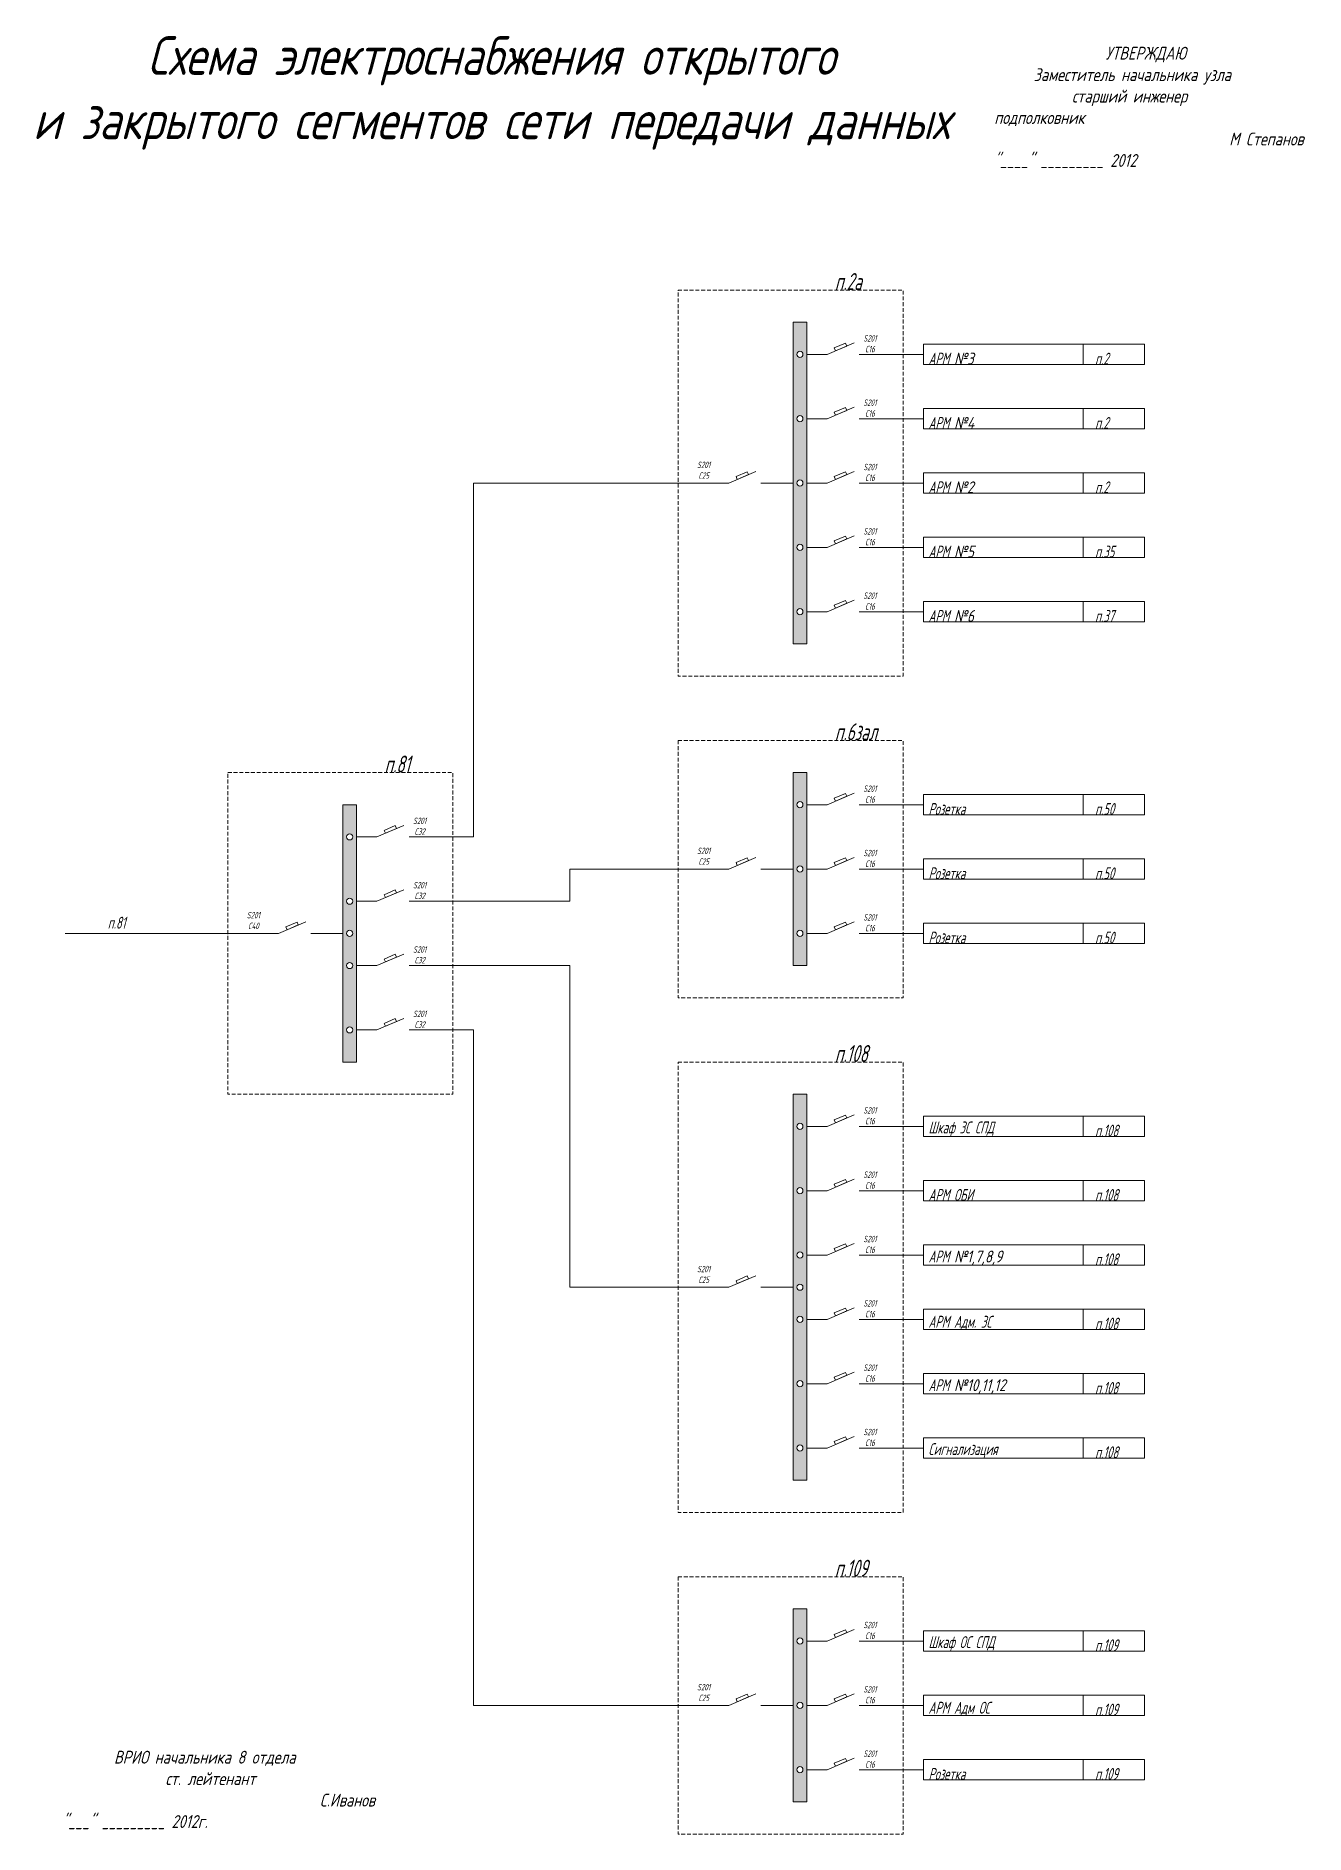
# Paper-space layout 'ССПД' of a CAD drawing. Extents: x 5 to 202, y 7 to 287.
import ezdxf

# ---------------------------------------------------------------- set-up
doc = ezdxf.new("R2010")
doc.units = 0
doc.header["$LTSCALE"] = 0.3
doc.linetypes.add('JIS_02_2.0', pattern=[3, 2, -1])
doc.layers.get('0').update_dxf_attribs({"linetype": 'CONTINUOUS', "lineweight": 15})
doc.layers.add('Text', color=242, linetype='CONTINUOUS', lineweight=15)
doc.styles.get("Standard").update_dxf_attribs({"font": 'isocpeur.ttf', "width": 0.8, "oblique": 15})

psp = doc.layouts.new('ССПД')

# ---------------------------------------------------------------- hatches: boundary and pattern name
at = {"layer": 'Text'}
h = psp.add_hatch(color=7, dxfattribs=at)
h.dxf.hatch_style = 1
h.paths.add_polyline_path([(124.37, 242.15), (122.26, 242.15), (122.26, 192.15), (124.37, 192.15)])
h.paths.add_polyline_path([(122.84, 237.15, -1), (123.79, 237.15, -1)], flags=16)
h.paths.add_polyline_path([(123.79, 227.15, -1), (122.84, 227.15, -1)], flags=16)
h.paths.add_polyline_path([(123.79, 217.15, -1), (122.84, 217.15, -1)], flags=16)
h.paths.add_polyline_path([(123.79, 207.15, -1), (122.84, 207.15, -1)], flags=16)
h.paths.add_polyline_path([(123.79, 197.15, -1), (122.84, 197.15, -1)], flags=16)
h = psp.add_hatch(color=7, dxfattribs=at)
h.dxf.hatch_style = 1
h.paths.add_polyline_path([(124.37, 172.15), (122.26, 172.15), (122.26, 142.15), (124.37, 142.15)])
h.paths.add_polyline_path([(122.84, 167.15, -1), (123.79, 167.15, -1)], flags=16)
h.paths.add_polyline_path([(123.79, 157.15, -1), (122.84, 157.15, -1)], flags=16)
h.paths.add_polyline_path([(123.79, 147.15, -1), (122.84, 147.15, -1)], flags=16)
h = psp.add_hatch(color=7, dxfattribs=at)
h.dxf.hatch_style = 1
h.paths.add_polyline_path([(52.26, 127.15), (54.37, 127.15), (54.37, 167.15), (52.26, 167.15)])
h.paths.add_polyline_path([(52.84, 162.15, -1), (53.79, 162.15, -1)], flags=16)
h.paths.add_polyline_path([(53.79, 152.15, -1), (52.84, 152.15, -1)], flags=16)
h.paths.add_polyline_path([(53.79, 147.15, -1), (52.84, 147.15, -1)], flags=16)
h.paths.add_polyline_path([(53.79, 142.15, -1), (52.84, 142.15, -1)], flags=16)
h.paths.add_polyline_path([(53.79, 132.15, -1), (52.84, 132.15, -1)], flags=16)
h = psp.add_hatch(color=7, dxfattribs=at)
h.dxf.hatch_style = 1
h.paths.add_polyline_path([(122.26, 62.15), (124.37, 62.15), (124.37, 122.15), (122.26, 122.15)])
h.paths.add_polyline_path([(122.84, 117.15, -1), (123.79, 117.15, -1)], flags=16)
h.paths.add_polyline_path([(123.79, 107.15, -1), (122.84, 107.15, -1)], flags=16)
h.paths.add_polyline_path([(123.79, 97.15, -1), (122.84, 97.15, -1)], flags=16)
h.paths.add_polyline_path([(123.79, 92.15, -1), (122.84, 92.15, -1)], flags=16)
h.paths.add_polyline_path([(123.79, 87.15, -1), (122.84, 87.15, -1)], flags=16)
h.paths.add_polyline_path([(123.79, 77.15, -1), (122.84, 77.15, -1)], flags=16)
h.paths.add_polyline_path([(123.79, 67.15, -1), (122.84, 67.15, -1)], flags=16)
h = psp.add_hatch(color=7, dxfattribs=at)
h.dxf.hatch_style = 1
h.paths.add_polyline_path([(124.37, 42.15), (122.26, 42.15), (122.26, 12.15), (124.37, 12.15)])
h.paths.add_polyline_path([(122.84, 37.15, -1), (123.79, 37.15, -1)], flags=16)
h.paths.add_polyline_path([(123.79, 27.15, -1), (122.84, 27.15, -1)], flags=16)
h.paths.add_polyline_path([(123.79, 17.15, -1), (122.84, 17.15, -1)], flags=16)

# ---------------------------------------------------------------- linework, layer by layer
at = {"lineweight": 15}
for p, q in [((127.54, 237.15), (131.76, 238.94)), ((127.54, 227.15), (131.76, 228.94)), ((112.26, 217.15), (116.48, 218.94)), ((127.54, 217.15), (131.76, 218.94)), ((127.54, 207.15), (131.76, 208.94)), ((127.54, 197.15), (131.76, 198.94)), ((127.54, 167.15), (131.76, 168.94)), ((57.54, 162.15), (61.76, 163.94)), ((112.26, 157.15), (116.48, 158.94)), ((127.54, 157.15), (131.76, 158.94)), ((57.54, 152.15), (61.76, 153.94)), ((42.26, 147.15), (46.48, 148.94)), ((127.54, 147.15), (131.76, 148.94)), ((57.54, 142.15), (61.76, 143.94)), ((57.54, 132.15), (61.76, 133.94)), ((127.54, 117.15), (131.76, 118.94)), ((127.54, 107.15), (131.76, 108.94)), ((127.54, 97.15), (131.76, 98.94)), ((112.26, 92.15), (116.48, 93.94)), ((127.54, 87.15), (131.76, 88.94)), ((127.54, 77.15), (131.76, 78.94)), ((127.54, 67.15), (131.76, 68.94)), ((127.54, 37.15), (131.76, 38.94)), ((112.26, 27.15), (116.48, 28.94)), ((127.54, 27.15), (131.76, 28.94)), ((127.54, 17.15), (131.76, 18.94))]:
    psp.add_line(p, q, dxfattribs=at)
for p, q in [((167.35, 238.73), (167.35, 235.56)), ((124.37, 237.15), (127.54, 237.15)), ((124.37, 227.15), (127.54, 227.15)), ((167.35, 228.73), (167.35, 225.56)), ((167.35, 218.73), (167.35, 215.56)), ((109.09, 217.15), (112.26, 217.15)), ((124.37, 217.15), (127.54, 217.15)), ((124.37, 207.15), (127.54, 207.15)), ((167.35, 208.73), (167.35, 205.56)), ((167.35, 198.73), (167.35, 195.56)), ((124.37, 197.15), (127.54, 197.15)), ((167.35, 168.73), (167.35, 165.56)), ((124.37, 167.15), (127.54, 167.15)), ((54.37, 162.15), (57.54, 162.15)), ((109.09, 157.15), (112.26, 157.15)), ((124.37, 157.15), (127.54, 157.15)), ((167.35, 158.73), (167.35, 155.56)), ((54.37, 152.15), (57.54, 152.15)), ((167.35, 148.73), (167.35, 145.56)), ((39.09, 147.15), (42.26, 147.15)), ((124.37, 147.15), (127.54, 147.15)), ((54.37, 142.15), (57.54, 142.15)), ((54.37, 132.15), (57.54, 132.15)), ((167.35, 118.73), (167.35, 115.56)), ((124.37, 117.15), (127.54, 117.15)), ((124.37, 107.15), (127.54, 107.15)), ((167.35, 108.73), (167.35, 105.56)), ((167.35, 98.73), (167.35, 95.56)), ((124.37, 97.15), (127.54, 97.15)), ((109.09, 92.15), (112.26, 92.15)), ((124.37, 87.15), (127.54, 87.15)), ((167.35, 88.73), (167.35, 85.56)), ((167.35, 78.73), (167.35, 75.56)), ((124.37, 77.15), (127.54, 77.15)), ((124.37, 67.15), (127.54, 67.15)), ((167.35, 68.73), (167.35, 65.56)), ((124.37, 37.15), (127.54, 37.15)), ((167.35, 38.73), (167.35, 35.56)), ((167.35, 28.73), (167.35, 25.56)), ((109.09, 27.15), (112.26, 27.15)), ((124.37, 27.15), (127.54, 27.15)), ((124.37, 17.15), (127.54, 17.15)), ((167.35, 18.73), (167.35, 15.56))]:
    psp.add_line(p, q)
at = {"linetype": 'JIS_02_2.0', "flags": 128}
for points in [[(104.37, 247.15), (139.37, 247.15), (139.37, 187.15), (104.37, 187.15)], [(104.37, 177.15), (139.37, 177.15), (139.37, 137.15), (104.37, 137.15)], [(34.37, 172.15), (69.37, 172.15), (69.37, 122.15), (34.37, 122.15)], [(104.37, 127.15), (139.37, 127.15), (139.37, 57.15), (104.37, 57.15)], [(104.37, 47.15), (139.37, 47.15), (139.37, 7.15), (104.37, 7.15)]]:
    psp.add_lwpolyline(points, close=True, dxfattribs=at)
for points in [[(122.26, 192.15), (124.37, 192.15), (124.37, 242.15), (122.26, 242.15)], [(128.86, 237.71), (130.61, 238.45), (130.41, 238.91), (128.66, 238.15)], [(142.54, 235.56), (176.86, 235.56), (176.86, 238.73), (142.54, 238.73)], [(128.86, 227.71), (130.61, 228.45), (130.41, 228.91), (128.66, 228.15)], [(142.54, 225.56), (176.86, 225.56), (176.86, 228.73), (142.54, 228.73)], [(113.58, 217.71), (115.33, 218.45), (115.13, 218.91), (113.38, 218.15)], [(128.86, 217.71), (130.61, 218.45), (130.41, 218.91), (128.66, 218.15)], [(142.54, 215.56), (176.86, 215.56), (176.86, 218.73), (142.54, 218.73)], [(128.86, 207.71), (130.61, 208.45), (130.41, 208.91), (128.66, 208.15)], [(142.54, 205.56), (176.86, 205.56), (176.86, 208.73), (142.54, 208.73)], [(128.86, 197.71), (130.61, 198.45), (130.41, 198.91), (128.66, 198.15)], [(142.54, 195.56), (176.86, 195.56), (176.86, 198.73), (142.54, 198.73)], [(122.26, 142.15), (124.37, 142.15), (124.37, 172.15), (122.26, 172.15)], [(128.86, 167.71), (130.61, 168.45), (130.41, 168.91), (128.66, 168.15)], [(142.54, 165.56), (176.86, 165.56), (176.86, 168.73), (142.54, 168.73)], [(52.26, 127.15), (54.37, 127.15), (54.37, 167.15), (52.26, 167.15)], [(58.86, 162.71), (60.61, 163.45), (60.41, 163.91), (58.66, 163.15)], [(113.58, 157.71), (115.33, 158.45), (115.13, 158.91), (113.38, 158.15)], [(128.86, 157.71), (130.61, 158.45), (130.41, 158.91), (128.66, 158.15)], [(142.54, 155.56), (176.86, 155.56), (176.86, 158.73), (142.54, 158.73)], [(58.86, 152.71), (60.61, 153.45), (60.41, 153.91), (58.66, 153.15)], [(43.58, 147.71), (45.33, 148.45), (45.13, 148.91), (43.38, 148.15)], [(128.86, 147.71), (130.61, 148.45), (130.41, 148.91), (128.66, 148.15)], [(142.54, 145.56), (176.86, 145.56), (176.86, 148.73), (142.54, 148.73)], [(58.86, 142.71), (60.61, 143.45), (60.41, 143.91), (58.66, 143.15)], [(58.86, 132.71), (60.61, 133.45), (60.41, 133.91), (58.66, 133.15)], [(122.26, 62.15), (124.37, 62.15), (124.37, 122.15), (122.26, 122.15)], [(128.86, 117.71), (130.61, 118.45), (130.41, 118.91), (128.66, 118.15)], [(142.54, 115.56), (176.86, 115.56), (176.86, 118.73), (142.54, 118.73)], [(128.86, 107.71), (130.61, 108.45), (130.41, 108.91), (128.66, 108.15)], [(142.54, 105.56), (176.86, 105.56), (176.86, 108.73), (142.54, 108.73)], [(128.86, 97.71), (130.61, 98.45), (130.41, 98.91), (128.66, 98.15)], [(142.54, 95.56), (176.86, 95.56), (176.86, 98.73), (142.54, 98.73)], [(113.58, 92.71), (115.33, 93.45), (115.13, 93.91), (113.38, 93.15)], [(128.86, 87.71), (130.61, 88.45), (130.41, 88.91), (128.66, 88.15)], [(142.54, 85.56), (176.86, 85.56), (176.86, 88.73), (142.54, 88.73)], [(128.86, 77.71), (130.61, 78.45), (130.41, 78.91), (128.66, 78.15)], [(142.54, 75.56), (176.86, 75.56), (176.86, 78.73), (142.54, 78.73)], [(128.86, 67.71), (130.61, 68.45), (130.41, 68.91), (128.66, 68.15)], [(142.54, 65.56), (176.86, 65.56), (176.86, 68.73), (142.54, 68.73)], [(122.26, 12.15), (124.37, 12.15), (124.37, 42.15), (122.26, 42.15)], [(128.86, 37.71), (130.61, 38.45), (130.41, 38.91), (128.66, 38.15)], [(142.54, 35.56), (176.86, 35.56), (176.86, 38.73), (142.54, 38.73)], [(113.58, 27.71), (115.33, 28.45), (115.13, 28.91), (113.38, 28.15)], [(128.86, 27.71), (130.61, 28.45), (130.41, 28.91), (128.66, 28.15)], [(142.54, 25.56), (176.86, 25.56), (176.86, 28.73), (142.54, 28.73)], [(128.86, 17.71), (130.61, 18.45), (130.41, 18.91), (128.66, 18.15)], [(142.54, 15.56), (176.86, 15.56), (176.86, 18.73), (142.54, 18.73)]]:
    psp.add_lwpolyline(points, close=True)
for centre in [(123.31, 237.15), (123.31, 227.15), (123.31, 217.15), (123.31, 207.15), (123.31, 197.15), (123.31, 167.15), (53.31, 162.15), (123.31, 157.15), (53.31, 152.15), (53.31, 147.15), (123.31, 147.15), (53.31, 142.15), (53.31, 132.15), (123.31, 117.15), (123.31, 107.15), (123.31, 97.15), (123.31, 92.15), (123.31, 87.15), (123.31, 77.15), (123.31, 67.15), (123.31, 37.15), (123.31, 27.15), (123.31, 17.15)]:
    psp.add_circle(centre, 0.478)
at = {"layer": 'Text', "color": 7}
for p, q in [((132.54, 237.15), (142.54, 237.15)), ((132.54, 227.15), (142.54, 227.15)), ((72.54, 162.15), (72.54, 217.15)), ((72.54, 217.15), (99.09, 217.15)), ((109.09, 217.15), (99.09, 217.15)), ((117.26, 217.15), (122.26, 217.15)), ((132.54, 217.15), (142.54, 217.15)), ((132.54, 207.15), (142.54, 207.15)), ((132.54, 197.15), (142.54, 197.15)), ((132.54, 167.15), (142.54, 167.15)), ((62.54, 162.15), (72.54, 162.15)), ((87.54, 152.15), (87.54, 157.15)), ((87.54, 157.15), (99.09, 157.15)), ((109.09, 157.15), (99.09, 157.15)), ((117.26, 157.15), (122.26, 157.15)), ((132.54, 157.15), (142.54, 157.15)), ((62.54, 152.15), (72.54, 152.15)), ((72.54, 152.15), (87.54, 152.15)), ((29.09, 147.15), (9.09, 147.15)), ((39.09, 147.15), (29.09, 147.15)), ((47.26, 147.15), (52.26, 147.15)), ((132.54, 147.15), (142.54, 147.15)), ((62.54, 142.15), (72.54, 142.15)), ((72.54, 142.15), (87.54, 142.15)), ((87.54, 142.15), (87.54, 92.15)), ((62.54, 132.15), (72.54, 132.15)), ((72.54, 132.15), (72.54, 27.15)), ((132.54, 117.15), (142.54, 117.15)), ((132.54, 107.15), (142.54, 107.15)), ((132.54, 97.15), (142.54, 97.15)), ((87.54, 92.15), (99.09, 92.15)), ((109.09, 92.15), (99.09, 92.15)), ((117.26, 92.15), (122.26, 92.15)), ((132.54, 87.15), (142.54, 87.15)), ((132.54, 77.15), (142.54, 77.15)), ((132.54, 67.15), (142.54, 67.15)), ((132.54, 37.15), (142.54, 37.15)), ((72.54, 27.15), (99.09, 27.15)), ((109.09, 27.15), (99.09, 27.15)), ((117.26, 27.15), (122.26, 27.15)), ((132.54, 27.15), (142.54, 27.15)), ((132.54, 17.15), (142.54, 17.15))]:
    psp.add_line(p, q, dxfattribs=at)

# ---------------------------------------------------------------- texts
at = {"insert": (75.3, 286.6), "char_height": 6, "attachment_point": 2}
psp.add_mtext_dynamic_manual_height_columns('Схема электроснабжения открытого \\Pи закрытого сегментов сети передачи данных', width=1316.3617, gutter_width=12.5, heights=[0], dxfattribs=at)
at = {"char_height": 2.64, "width": 50.0959, "attachment_point": 7, "line_spacing_factor": 1.5}
for s, insert in [('{\\fGOST|b0|i0|c0|p34;^I^I   \\fGOST|b0|i0|c204|p34;п.2а}', (104.37, 247.15)), ('{\\fGOST|b0|i0|c0|p34;^I^I   \\fGOST|b0|i0|c204|p34;п.6зал}', (104.37, 177.15)), ('{\\fGOST|b0|i0|c0|p34;^I^I   \\fGOST|b0|i0|c204|p34;п.81}', (34.37, 172.15)), ('{\\fGOST|b0|i0|c0|p34;^I^I   \\fGOST|b0|i0|c204|p34;п.\\fGOST|b0|i0|c0|p34;108}', (104.37, 127.15)), ('{\\fGOST|b0|i0|c0|p34;^I^I   \\fGOST|b0|i0|c204|p34;п.\\fGOST|b0|i0|c0|p34;109}', (104.37, 47.15))]:
    psp.add_mtext(s, dxfattribs=dict(at, insert=insert))
for s, insert, char_height, width, attachment_point in [('{\\fGOST|b0|i0|c0|p34;S201 \\fGOST|b0|i0|c204|p34;\\P\\fGOST|b0|i0|c0|p34;C16}', (134.19, 240.14), 1, 9.3258, 2), ('\\pt22.176;{\\fGOST|b0|i0|c204|p34; АРМ }№3', (142.54, 235.56), 1.848, 24.9172, 7), ('\\pl1.848,t1.848;{\\fGOST|b0|i0|c204|p34;п.2}', (167.35, 235.56), 1.848, 17.2012, 7), ('{\\fGOST|b0|i0|c0|p34;S201 \\fGOST|b0|i0|c204|p34;\\P\\fGOST|b0|i0|c0|p34;C16}', (134.19, 230.14), 1, 9.3258, 2), ('\\pt22.176;{\\fGOST|b0|i0|c204|p34; АРМ }№4', (142.54, 225.56), 1.848, 24.9172, 7), ('\\pl1.848,t1.848;{\\fGOST|b0|i0|c204|p34;п.2}', (167.35, 225.56), 1.848, 17.2012, 7), ('{\\fGOST|b0|i0|c0|p34;S201 \\fGOST|b0|i0|c204|p34;\\P\\fGOST|b0|i0|c0|p34;C25}', (108.35, 220.47), 1, 9.3258, 2), ('{\\fGOST|b0|i0|c0|p34;S201 \\fGOST|b0|i0|c204|p34;\\P\\fGOST|b0|i0|c0|p34;C16}', (134.19, 220.14), 1, 9.3258, 2), ('\\pt22.176;{\\fGOST|b0|i0|c204|p34; АРМ }№2', (142.54, 215.56), 1.848, 24.9172, 7), ('\\pl1.848,t1.848;{\\fGOST|b0|i0|c204|p34;п.2}', (167.35, 215.56), 1.848, 17.2012, 7), ('{\\fGOST|b0|i0|c0|p34;S201 \\fGOST|b0|i0|c204|p34;\\P\\fGOST|b0|i0|c0|p34;C16}', (134.19, 210.14), 1, 9.3258, 2), ('\\pt22.176;{\\fGOST|b0|i0|c204|p34; АРМ }№5', (142.54, 205.56), 1.848, 24.9172, 7), ('\\pl1.848,t1.848;{\\fGOST|b0|i0|c204|p34;п.35}', (167.35, 205.56), 1.848, 17.2012, 7), ('{\\fGOST|b0|i0|c0|p34;S201 \\fGOST|b0|i0|c204|p34;\\P\\fGOST|b0|i0|c0|p34;C16}', (134.19, 200.14), 1, 9.3258, 2), ('\\pt22.176;{\\fGOST|b0|i0|c204|p34; АРМ }№6', (142.54, 195.56), 1.848, 24.9172, 7), ('\\pl1.848,t1.848;{\\fGOST|b0|i0|c204|p34;п.37}', (167.35, 195.56), 1.848, 17.2012, 7), ('{\\fGOST|b0|i0|c0|p34;S201 \\fGOST|b0|i0|c204|p34;\\P\\fGOST|b0|i0|c0|p34;C16}', (134.19, 170.14), 1, 9.3258, 2), ('{\\fGOST|b0|i0|c0|p34;S201 \\fGOST|b0|i0|c204|p34;\\P\\fGOST|b0|i0|c0|p34;C\\fGOST|b0|i0|c204|p34;32}', (64.19, 165.14), 1, 9.3258, 2), ('\\pt22.176;{\\fGOST|b0|i0|c204|p34; Розетка}', (142.54, 165.56), 1.848, 24.9172, 7), ('\\pl1.848,t1.848;{\\fGOST|b0|i0|c204|p34;п.50}', (167.35, 165.56), 1.848, 17.2012, 7), ('{\\fGOST|b0|i0|c0|p34;S201 \\fGOST|b0|i0|c204|p34;\\P\\fGOST|b0|i0|c0|p34;C25}', (108.35, 160.47), 1, 9.3258, 2), ('{\\fGOST|b0|i0|c0|p34;S201 \\fGOST|b0|i0|c204|p34;\\P\\fGOST|b0|i0|c0|p34;C16}', (134.19, 160.14), 1, 9.3258, 2), ('\\pt22.176;{\\fGOST|b0|i0|c204|p34; Розетка}', (142.54, 155.56), 1.848, 24.9172, 7), ('\\pl1.848,t1.848;{\\fGOST|b0|i0|c204|p34;п.50}', (167.35, 155.56), 1.848, 17.2012, 7), ('{\\fGOST|b0|i0|c0|p34;S201 \\fGOST|b0|i0|c204|p34;\\P\\fGOST|b0|i0|c0|p34;C\\fGOST|b0|i0|c204|p34;32}', (64.19, 155.14), 1, 9.3258, 2), ('\\pt22.176;{\\fGOST|b0|i0|c204|p34; п.81}', (14.94, 147.88), 1.848, 35.5865, 7), ('{\\fGOST|b0|i0|c0|p34;S201 \\fGOST|b0|i0|c204|p34;\\P\\fGOST|b0|i0|c0|p34;C\\fGOST|b0|i0|c204|p34;40}', (38.35, 150.47), 1, 9.3258, 2), ('{\\fGOST|b0|i0|c0|p34;S201 \\fGOST|b0|i0|c204|p34;\\P\\fGOST|b0|i0|c0|p34;C16}', (134.19, 150.14), 1, 9.3258, 2), ('\\pt22.176;{\\fGOST|b0|i0|c204|p34; Розетка}', (142.54, 145.56), 1.848, 24.9172, 7), ('\\pl1.848,t1.848;{\\fGOST|b0|i0|c204|p34;п.50}', (167.35, 145.56), 1.848, 17.2012, 7), ('{\\fGOST|b0|i0|c0|p34;S201 \\fGOST|b0|i0|c204|p34;\\P\\fGOST|b0|i0|c0|p34;C\\fGOST|b0|i0|c204|p34;32}', (64.19, 145.14), 1, 9.3258, 2), ('{\\fGOST|b0|i0|c0|p34;S201 \\fGOST|b0|i0|c204|p34;\\P\\fGOST|b0|i0|c0|p34;C\\fGOST|b0|i0|c204|p34;32}', (64.19, 135.14), 1, 9.3258, 2), ('{\\fGOST|b0|i0|c0|p34;S201 \\fGOST|b0|i0|c204|p34;\\P\\fGOST|b0|i0|c0|p34;C16}', (134.19, 120.14), 1, 9.3258, 2), ('\\pt22.176;{\\fGOST|b0|i0|c204|p34; Шкаф ЗС СПД}', (142.54, 115.56), 1.848, 24.9172, 7), ('\\pl1.848,t1.848;{\\fGOST|b0|i0|c204|p34;п.108}', (167.35, 115.56), 1.848, 17.2012, 7), ('{\\fGOST|b0|i0|c0|p34;S201 \\fGOST|b0|i0|c204|p34;\\P\\fGOST|b0|i0|c0|p34;C16}', (134.19, 110.14), 1, 9.3258, 2), ('\\pt22.176;{\\fGOST|b0|i0|c204|p34; АРМ ОБИ}', (142.54, 105.56), 1.848, 24.9172, 7), ('\\pl1.848,t1.848;{\\fGOST|b0|i0|c204|p34;п.108}', (167.35, 105.56), 1.848, 17.2012, 7), ('{\\fGOST|b0|i0|c0|p34;S201 \\fGOST|b0|i0|c204|p34;\\P\\fGOST|b0|i0|c0|p34;C16}', (134.19, 100.14), 1, 9.3258, 2), ('\\pt22.176;{\\fGOST|b0|i0|c204|p34; АРМ }№1,7,8,9', (142.54, 95.56), 1.848, 24.9172, 7), ('{\\fGOST|b0|i0|c0|p34;S201 \\fGOST|b0|i0|c204|p34;\\P\\fGOST|b0|i0|c0|p34;C25}', (108.35, 95.47), 1, 9.3258, 2), ('\\pl1.848,t1.848;{\\fGOST|b0|i0|c204|p34;п.108}', (167.35, 95.56), 1.848, 17.2012, 7), ('{\\fGOST|b0|i0|c0|p34;S201 \\fGOST|b0|i0|c204|p34;\\P\\fGOST|b0|i0|c0|p34;C16}', (134.19, 90.14), 1, 9.3258, 2), ('\\pt22.176;{\\fGOST|b0|i0|c204|p34; АРМ Адм. ЗС}', (142.54, 85.56), 1.848, 24.9172, 7), ('\\pl1.848,t1.848;{\\fGOST|b0|i0|c204|p34;п.108}', (167.35, 85.56), 1.848, 17.2012, 7), ('{\\fGOST|b0|i0|c0|p34;S201 \\fGOST|b0|i0|c204|p34;\\P\\fGOST|b0|i0|c0|p34;C16}', (134.19, 80.14), 1, 9.3258, 2), ('\\pt22.176;{\\fGOST|b0|i0|c204|p34; АРМ }№10,11,12', (142.54, 75.56), 1.848, 24.9172, 7), ('\\pl1.848,t1.848;{\\fGOST|b0|i0|c204|p34;п.108}', (167.35, 75.56), 1.848, 17.2012, 7), ('{\\fGOST|b0|i0|c0|p34;S201 \\fGOST|b0|i0|c204|p34;\\P\\fGOST|b0|i0|c0|p34;C16}', (134.19, 70.14), 1, 9.3258, 2), ('\\pt22.176;{\\fGOST|b0|i0|c204|p34; Сигнализация}', (142.54, 65.56), 1.848, 24.9172, 7), ('\\pl1.848,t1.848;{\\fGOST|b0|i0|c204|p34;п.108}', (167.35, 65.56), 1.848, 17.2012, 7), ('{\\fGOST|b0|i0|c0|p34;S201 \\fGOST|b0|i0|c204|p34;\\P\\fGOST|b0|i0|c0|p34;C16}', (134.19, 40.14), 1, 9.3258, 2), ('\\pt22.176;{\\fGOST|b0|i0|c204|p34; Шкаф ОС СПД}', (142.54, 35.56), 1.848, 24.9172, 7), ('\\pl1.848,t1.848;{\\fGOST|b0|i0|c204|p34;п.109}', (167.35, 35.56), 1.848, 17.2012, 7), ('{\\fGOST|b0|i0|c0|p34;S201 \\fGOST|b0|i0|c204|p34;\\P\\fGOST|b0|i0|c0|p34;C25}', (108.35, 30.47), 1, 9.3258, 2), ('{\\fGOST|b0|i0|c0|p34;S201 \\fGOST|b0|i0|c204|p34;\\P\\fGOST|b0|i0|c0|p34;C16}', (134.19, 30.14), 1, 9.3258, 2), ('\\pt22.176;{\\fGOST|b0|i0|c204|p34; АРМ Адм ОС}', (142.54, 25.56), 1.848, 24.9172, 7), ('\\pl1.848,t1.848;{\\fGOST|b0|i0|c204|p34;п.109}', (167.35, 25.56), 1.848, 17.2012, 7), ('{\\fGOST|b0|i0|c0|p34;S201 \\fGOST|b0|i0|c204|p34;\\P\\fGOST|b0|i0|c0|p34;C16}', (134.19, 20.14), 1, 9.3258, 2), ('\\pt22.176;{\\fGOST|b0|i0|c204|p34; Розетка}', (142.54, 15.56), 1.848, 24.9172, 7), ('\\pl1.848,t1.848;{\\fGOST|b0|i0|c204|p34;п.109}', (167.35, 15.56), 1.848, 17.2012, 7)]:
    psp.add_mtext(s, dxfattribs=dict(insert=insert, char_height=char_height, width=width, attachment_point=attachment_point))
at = {"layer": 'Text', "char_height": 2, "attachment_point": 1}
for s, width, insert in [('{\\C7;                 УТВЕРЖДАЮ\\P      Заместитель начальника узла\\P^I    старший инженер\\Pподполковник\\P^I                            М Степанов\\P"____" _________ 2012}', 96.0977, (153.53, 284.96)), ('{\\C7;^IВРИО начальника 8 отдела\\P^I^Iст. лейтенант \\P^I^I^I^I^IС.Иванов\\P"___" _________ 2012г.^I}', 141.3223, (8.68, 20.09))]:
    psp.add_mtext_dynamic_manual_height_columns(s, width=width, gutter_width=25, heights=[0], dxfattribs=dict(at, insert=insert))

doc.saveas('drawing.dxf')
